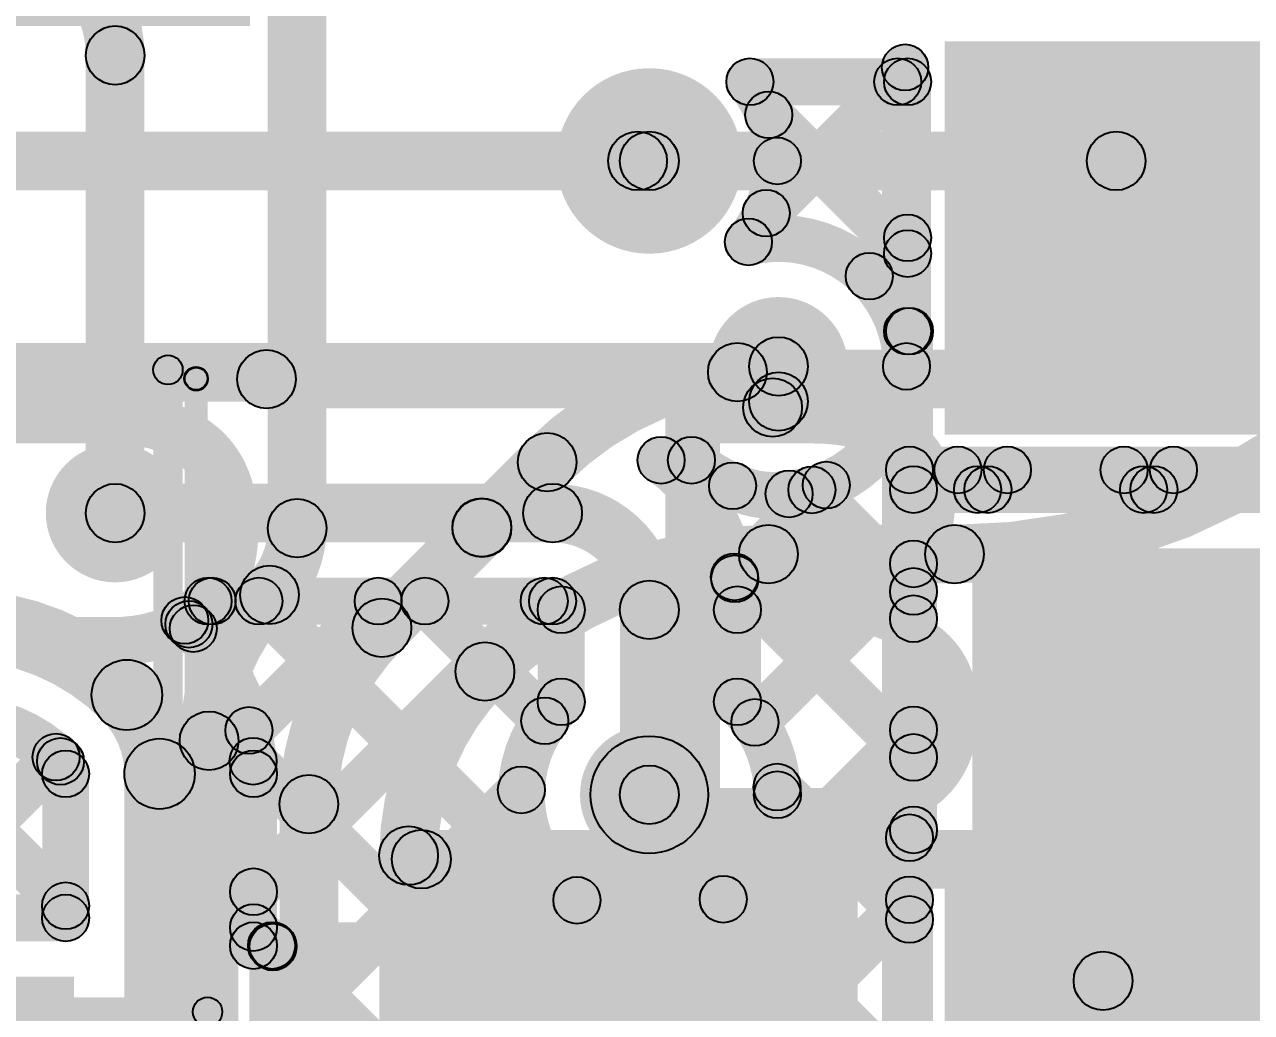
# Model space of a CAD drawing. Header units: millimetres. Extents: x -0.55 to 1.07, y -0.21 to 1.95.
# Drawn here: x 0.3236 to 0.5326, y 0.5449 to 0.7132 of the extents above; entities that cross this region are included whole.
import ezdxf

# ---------------------------------------------------------------- set-up
doc = ezdxf.new("R2010")
doc.units = ezdxf.units.MM
doc.header["$MEASUREMENT"] = 0
for name, color, linetype in [('BottomLayer', 5, 'Continuous'), ('BottomOverlay', 54, 'Continuous'), ('BottomPaste', 16, 'Continuous'), ('BottomSolder', 6, 'Continuous'), ('Mechanical1', 6, 'Continuous'), ('TopLayer', 1, 'Continuous'), ('TopOverlay', 2, 'Continuous'), ('TopPaste', 8, 'Continuous'), ('TopSolder', 216, 'Continuous'), ('ViaHoleLayer', 16, 'Continuous')]:
    doc.layers.add(name, color=color, linetype=linetype)

# ---------------------------------------------------------------- blocks, each defined once
blk = doc.blocks.new('RES_2512_B_5')
at = {"layer": 'BottomLayer'}
blk.add_hatch(color=5, dxfattribs=at).paths.add_polyline_path([(0.09646, 0.06693), (0.15945, 0.06693), (0.15945, -0.06693), (0.09646, -0.06693)])
at = {"layer": 'BottomOverlay'}
for points in [[(0.16179, 0.073), (0.17179, 0.073), (0.17179, -0.073), (0.16179, -0.073)], [(0.16679, -0.068), (0.16679, -0.078), (-0.167, -0.078), (-0.167, -0.068)]]:
    blk.add_hatch(color=54, dxfattribs=at).paths.add_polyline_path(points)
h = blk.add_hatch(color=54, dxfattribs=at)
edge = h.paths.add_edge_path()
edge.add_arc((0.16679, -0.073), 0.005, 0, 360)
h = blk.add_hatch(color=54, dxfattribs=at)
edge = h.paths.add_edge_path()
edge.add_arc((0.16679, -0.073), 0.005, 0, 360)
at = {"layer": 'BottomPaste'}
blk.add_hatch(color=16, dxfattribs=at).paths.add_polyline_path([(0.09646, 0.06693), (0.15945, 0.06693), (0.15945, -0.06693), (0.09646, -0.06693)])
at = {"layer": 'BottomSolder'}
blk.add_hatch(color=6, dxfattribs=at).paths.add_polyline_path([(0.09246, 0.07093), (0.16345, 0.07093), (0.16345, -0.07093), (0.09246, -0.07093)])
at = {"layer": 'BottomOverlay'}
blk.add_circle((0.16679, -0.073), 0.005, dxfattribs=at)
blk.add_circle((0.16679, -0.073), 0.005, dxfattribs=at)
blk = doc.blocks.new('434121025816_B_16')
at = {"layer": 'BottomOverlay'}
for points in [[(0.1169, -0.035), (0.1219, -0.035), (0.1219, -0.07), (0.1169, -0.07)], [(-0.12, -0.0725), (-0.12, -0.0675), (0.1194, -0.0675), (0.1194, -0.0725)]]:
    blk.add_hatch(color=54, dxfattribs=at).paths.add_polyline_path(points)
h = blk.add_hatch(color=54, dxfattribs=at)
edge = h.paths.add_edge_path()
edge.add_arc((0.1194, -0.07), 0.0025, 0, 360)
h = blk.add_hatch(color=54, dxfattribs=at)
edge = h.paths.add_edge_path()
edge.add_arc((0.1194, -0.07), 0.0025, 0, 360)
blk.add_circle((0.1194, -0.07), 0.0025, dxfattribs=at)
blk.add_circle((0.1194, -0.07), 0.0025, dxfattribs=at)
blk = doc.blocks.new('R___0201_50')
at = {"layer": 'TopLayer'}
for points in [[(-0.01614, 0.00728), (-0.00551, 0.00728), (-0.00551, -0.00728), (-0.01614, -0.00728)], [(0.00551, 0.00728), (0.01614, 0.00728), (0.01614, -0.00728), (0.00551, -0.00728)]]:
    blk.add_hatch(color=1, dxfattribs=at).paths.add_polyline_path(points)
at = {"layer": 'TopOverlay'}
h = blk.add_hatch(color=2, dxfattribs=at)
edge = h.paths.add_edge_path()
edge.add_arc((-0.019, 0.01), 0.0025, 0, 360)
h = blk.add_hatch(color=2, dxfattribs=at)
edge = h.paths.add_edge_path()
edge.add_arc((-0.019, 0.01), 0.0025, 0, 360)
for points in [[(0.019, 0.0125), (0.019, 0.0075), (-0.019, 0.0075), (-0.019, 0.0125)], [(-0.0215, 0.01), (-0.0165, 0.01), (-0.0165, -0.01), (-0.0215, -0.01)], [(0.0165, 0.01), (0.0215, 0.01), (0.0215, -0.01), (0.0165, -0.01)], [(0.019, -0.0075), (0.019, -0.0125), (-0.019, -0.0125), (-0.019, -0.0075)]]:
    blk.add_hatch(color=2, dxfattribs=at).paths.add_polyline_path(points)
h = blk.add_hatch(color=2, dxfattribs=at)
edge = h.paths.add_edge_path()
edge.add_arc((0.019, 0.01), 0.0025, 0, 360)
h = blk.add_hatch(color=2, dxfattribs=at)
edge = h.paths.add_edge_path()
edge.add_arc((0.019, 0.01), 0.0025, 0, 360)
h = blk.add_hatch(color=2, dxfattribs=at)
edge = h.paths.add_edge_path()
edge.add_arc((-0.019, -0.01), 0.0025, 0, 360)
h = blk.add_hatch(color=2, dxfattribs=at)
edge = h.paths.add_edge_path()
edge.add_arc((-0.019, -0.01), 0.0025, 0, 360)
h = blk.add_hatch(color=2, dxfattribs=at)
edge = h.paths.add_edge_path()
edge.add_arc((0.019, -0.01), 0.0025, 0, 360)
h = blk.add_hatch(color=2, dxfattribs=at)
edge = h.paths.add_edge_path()
edge.add_arc((0.019, -0.01), 0.0025, 0, 360)
at = {"layer": 'TopPaste'}
for points in [[(-0.01614, 0.00728), (-0.00551, 0.00728), (-0.00551, -0.00728), (-0.01614, -0.00728)], [(0.00551, 0.00728), (0.01614, 0.00728), (0.01614, -0.00728), (0.00551, -0.00728)]]:
    blk.add_hatch(color=8, dxfattribs=at).paths.add_polyline_path(points)
at = {"layer": 'TopSolder'}
for points in [[(-0.02014, 0.01128), (-0.00151, 0.01128), (-0.00151, -0.01128), (-0.02014, -0.01128)], [(0.00151, 0.01128), (0.02014, 0.01128), (0.02014, -0.01128), (0.00151, -0.01128)]]:
    blk.add_hatch(color=216, dxfattribs=at).paths.add_polyline_path(points)
at = {"layer": 'TopOverlay'}
for centre in [(-0.019, 0.01), (-0.019, 0.01), (0.019, 0.01), (0.019, 0.01), (-0.019, -0.01), (-0.019, -0.01), (0.019, -0.01), (0.019, -0.01)]:
    blk.add_circle(centre, 0.0025, dxfattribs=at)
blk = doc.blocks.new('SRN5040TA_100M_63')
at = {"layer": 'TopLayer'}
for points in [[(-0.10039, 0.08268), (-0.04134, 0.08268), (-0.04134, -0.08268), (-0.10039, -0.08268)], [(0.04134, 0.08268), (0.10039, 0.08268), (0.10039, -0.08268), (0.04134, -0.08268)]]:
    blk.add_hatch(color=1, dxfattribs=at).paths.add_polyline_path(points)
at = {"layer": 'TopOverlay'}
h = blk.add_hatch(color=2, dxfattribs=at)
edge = h.paths.add_edge_path()
edge.add_arc((-0.1009, 0.0924), 0.00394, 0, 360)
for points in [[(0.09993, 0.09634), (0.09993, 0.08847), (-0.1009, 0.08847), (-0.1009, 0.09634)], [(0.10106, -0.08951), (0.10106, -0.09738), (-0.09994, -0.09738), (-0.09994, -0.08951)]]:
    blk.add_hatch(color=2, dxfattribs=at).paths.add_polyline_path(points)
h = blk.add_hatch(color=2, dxfattribs=at)
edge = h.paths.add_edge_path()
edge.add_arc((0.09993, 0.0924), 0.00394, 0, 360)
h = blk.add_hatch(color=2, dxfattribs=at)
edge = h.paths.add_edge_path()
edge.add_arc((-0.09994, -0.09344), 0.00394, 0, 360)
h = blk.add_hatch(color=2, dxfattribs=at)
edge = h.paths.add_edge_path()
edge.add_arc((0.10106, -0.09344), 0.00394, 0, 360)
at = {"layer": 'TopPaste'}
for points in [[(-0.10039, 0.08268), (-0.04134, 0.08268), (-0.04134, -0.08268), (-0.10039, -0.08268)], [(0.04134, 0.08268), (0.10039, 0.08268), (0.10039, -0.08268), (0.04134, -0.08268)]]:
    blk.add_hatch(color=8, dxfattribs=at).paths.add_polyline_path(points)
at = {"layer": 'TopSolder'}
for points in [[(-0.10439, 0.08668), (-0.03734, 0.08668), (-0.03734, -0.08668), (-0.10439, -0.08668)], [(0.03734, 0.08668), (0.10439, 0.08668), (0.10439, -0.08668), (0.03734, -0.08668)]]:
    blk.add_hatch(color=216, dxfattribs=at).paths.add_polyline_path(points)
at = {"layer": 'TopOverlay'}
for centre in [(-0.1009, 0.0924), (0.09993, 0.0924), (-0.09994, -0.09344), (0.10106, -0.09344)]:
    blk.add_circle(centre, 0.00394, dxfattribs=at)

msp = doc.modelspace()

# ---------------------------------------------------------------- hatches: boundary and pattern name
at = {"layer": 'BottomLayer'}
for points in [[(0.375, 0.62741), (0.365, 0.62741), (0.365, 0.82476), (0.375, 0.82476)], [(0.344, 0.63), (0.334, 0.63), (0.334, 0.708), (0.344, 0.708)], [(0.43, 0.685), (0.43, 0.695), (0.50953, 0.695), (0.50953, 0.685)], [(0.51082, 0.54675), (0.50375, 0.55382), (0.63925, 0.68932), (0.64632, 0.68225)], [(0.457, 0.649), (0.447, 0.649), (0.447, 0.655), (0.457, 0.655)], [(0.45454, 0.64446), (0.44746, 0.65154), (0.44846, 0.65254), (0.45554, 0.64546)], [(0.40499, 0.624), (0.39792, 0.63107), (0.40906, 0.64221), (0.41613, 0.63514)], [(0.38799, 0.60692), (0.38092, 0.61399), (0.39796, 0.63103), (0.40503, 0.62396)], [(0.45028, 0.618), (0.45028, 0.628), (0.48199, 0.628), (0.48199, 0.618)], [(0.36, 0.082), (0.35, 0.082), (0.35, 0.5912), (0.36, 0.5912)], [(0.44, 0.498), (0.42, 0.498), (0.42, 0.582), (0.44, 0.582)], [(0.377, 0.146), (0.367, 0.146), (0.367, 0.5804), (0.377, 0.5804)], [(0.394, 0.20474), (0.384, 0.20474), (0.384, 0.57162), (0.394, 0.57162)]]:
    msp.add_hatch(color=5, dxfattribs=at).paths.add_polyline_path(points)
h = msp.add_hatch(color=5, dxfattribs=at)
edge = h.paths.add_edge_path()
edge.add_arc((0.339, 0.708), 0.005, 0, 360)
h = msp.add_hatch(color=5, dxfattribs=at)
edge = h.paths.add_edge_path()
edge.add_arc((0.339, 0.708), 0.005, 0, 360)
h = msp.add_hatch(color=5, dxfattribs=at)
edge = h.paths.add_edge_path()
edge.add_arc((0.43, 0.69), 0.01181, 0, 360)
h = msp.add_hatch(color=5, dxfattribs=at)
edge = h.paths.add_edge_path()
edge.add_arc((0.43, 0.69), 0.005, 0, 360)
h = msp.add_hatch(color=5, dxfattribs=at)
edge = h.paths.add_edge_path()
edge.add_arc((0.50953, 0.69), 0.005, 0, 360)
h = msp.add_hatch(color=5, dxfattribs=at)
edge = h.paths.add_edge_path()
edge.add_arc((0.50953, 0.69), 0.005, 0, 360)
h = msp.add_hatch(color=5, dxfattribs=at)
edge = h.paths.add_edge_path()
edge.add_arc((0.452, 0.655), 0.01181, 0, 360)
h = msp.add_hatch(color=5, dxfattribs=at)
edge = h.paths.add_edge_path()
edge.add_arc((0.452, 0.655), 0.005, 0, 360)
h = msp.add_hatch(color=5, dxfattribs=at)
edge = h.paths.add_edge_path()
edge.add_arc((0.452, 0.655), 0.005, 0, 360)
h = msp.add_hatch(color=5, dxfattribs=at)
edge = h.paths.add_edge_path()
edge.add_arc((0.451, 0.648), 0.005, 0, 360)
h = msp.add_hatch(color=5, dxfattribs=at)
edge = h.paths.add_edge_path()
edge.add_arc((0.452, 0.649), 0.005, 0, 360)
h = msp.add_hatch(color=5, dxfattribs=at)
edge = h.paths.add_edge_path()
edge.add_arc((0.452, 0.649), 0.005, 0, 360)
h = msp.add_hatch(color=5, dxfattribs=at)
edge = h.paths.add_edge_path()
edge.add_arc((0.339, 0.63), 0.01181, 0, 360)
h = msp.add_hatch(color=5, dxfattribs=at)
edge = h.paths.add_edge_path()
edge.add_arc((0.4126, 0.63868), 0.005, 0, 360)
h = msp.add_hatch(color=5, dxfattribs=at)
edge = h.paths.add_edge_path()
edge.add_arc((0.4126, 0.63868), 0.005, 0, 360)
h = msp.add_hatch(color=5, dxfattribs=at)
edge = h.paths.add_edge_path()
edge.add_arc((0.339, 0.63), 0.005, 0, 360)
h = msp.add_hatch(color=5, dxfattribs=at)
edge = h.paths.add_edge_path()
edge.add_arc((0.37, 0.62741), 0.005, 0, 360)
h = msp.add_hatch(color=5, dxfattribs=at)
edge = h.paths.add_edge_path()
edge.add_arc((0.37, 0.62741), 0.005, 0, 360)
h = msp.add_hatch(color=5, dxfattribs=at)
edge = h.paths.add_edge_path()
edge.add_arc((0.40145, 0.62754), 0.005, 0, 360)
h = msp.add_hatch(color=5, dxfattribs=at)
edge = h.paths.add_edge_path()
edge.add_arc((0.40149, 0.62749), 0.005, 0, 360)
h = msp.add_hatch(color=5, dxfattribs=at)
edge = h.paths.add_edge_path()
edge.add_arc((0.45028, 0.623), 0.005, 0, 360)
h = msp.add_hatch(color=5, dxfattribs=at)
edge = h.paths.add_edge_path()
edge.add_arc((0.45028, 0.623), 0.005, 0, 360)
h = msp.add_hatch(color=5, dxfattribs=at)
edge = h.paths.add_edge_path()
edge.add_arc((0.48199, 0.623), 0.005, 0, 360)
h = msp.add_hatch(color=5, dxfattribs=at)
edge = h.paths.add_edge_path()
edge.add_arc((0.48199, 0.623), 0.005, 0, 360)
h = msp.add_hatch(color=5, dxfattribs=at)
edge = h.paths.add_edge_path()
edge.add_arc((0.3653, 0.61607), 0.005, 0, 360)
h = msp.add_hatch(color=5, dxfattribs=at)
edge = h.paths.add_edge_path()
edge.add_arc((0.3653, 0.61607), 0.005, 0, 360)
h = msp.add_hatch(color=5, dxfattribs=at)
edge = h.paths.add_edge_path()
edge.add_arc((0.38445, 0.61045), 0.005, 0, 360)
h = msp.add_hatch(color=5, dxfattribs=at)
edge = h.paths.add_edge_path()
edge.add_arc((0.38445, 0.61045), 0.005, 0, 360)
h = msp.add_hatch(color=5, dxfattribs=at)
edge = h.paths.add_edge_path()
edge.add_arc((0.402, 0.603), 0.005, 0, 360)
h = msp.add_hatch(color=5, dxfattribs=at)
edge = h.paths.add_edge_path()
edge.add_arc((0.402, 0.603), 0.005, 0, 360)
h = msp.add_hatch(color=5, dxfattribs=at)
edge = h.paths.add_edge_path()
edge.add_arc((0.355, 0.5912), 0.005, 0, 360)
h = msp.add_hatch(color=5, dxfattribs=at)
edge = h.paths.add_edge_path()
edge.add_arc((0.355, 0.5912), 0.005, 0, 360)
h = msp.add_hatch(color=5, dxfattribs=at)
edge = h.paths.add_edge_path()
edge.add_arc((0.43, 0.582), 0.01181, 0, 360)
h = msp.add_hatch(color=5, dxfattribs=at)
edge = h.paths.add_edge_path()
edge.add_arc((0.43, 0.582), 0.01, 0, 360)
h = msp.add_hatch(color=5, dxfattribs=at)
edge = h.paths.add_edge_path()
edge.add_arc((0.372, 0.5804), 0.005, 0, 360)
h = msp.add_hatch(color=5, dxfattribs=at)
edge = h.paths.add_edge_path()
edge.add_arc((0.372, 0.5804), 0.005, 0, 360)
h = msp.add_hatch(color=5, dxfattribs=at)
edge = h.paths.add_edge_path()
edge.add_arc((0.389, 0.57162), 0.005, 0, 360)
h = msp.add_hatch(color=5, dxfattribs=at)
edge = h.paths.add_edge_path()
edge.add_arc((0.389, 0.57162), 0.005, 0, 360)
h = msp.add_hatch(color=5, dxfattribs=at)
edge = h.paths.add_edge_path()
edge.add_arc((0.50729, 0.55029), 0.005, 0, 360)
h = msp.add_hatch(color=5, dxfattribs=at)
edge = h.paths.add_edge_path()
edge.add_arc((0.50729, 0.55029), 0.005, 0, 360)
at = {"layer": 'BottomSolder'}
h = msp.add_hatch(color=6, dxfattribs=at)
edge = h.paths.add_edge_path()
edge.add_arc((0.43, 0.69), 0.01581, 0, 360)
at = {"layer": 'Mechanical1'}
h = msp.add_hatch(color=6, dxfattribs=at)
edge = h.paths.add_edge_path()
edge.add_arc((0.36479, 0.65283), 0.005, 0, 360)
for points in [[(0.36479, 0.64783), (0.36479, 0.65783), (1.02674, 0.65783), (1.02674, 0.64783)], [(0.20322, 0.65097), (0.20322, 0.65491), (0.35275, 0.65491), (0.35275, 0.65097)], [(0.20322, 0.65092), (0.20322, 0.65486), (0.35282, 0.65486), (0.35282, 0.65092)], [(0.20322, 0.65086), (0.20322, 0.6548), (0.35282, 0.6548), (0.35282, 0.65086)], [(0.35275, 0.65097), (0.35275, 0.65491), (0.35282, 0.65491), (0.35282, 0.65097)], [(0.35479, 0.41672), (0.35086, 0.41672), (0.35086, 0.65294), (0.35479, 0.65294)], [(0.35479, 0.65283), (0.35086, 0.65283), (0.35086, 0.65294), (0.35479, 0.65294)], [(0.35479, 0.41667), (0.35086, 0.41667), (0.35086, 0.65289), (0.35479, 0.65289)], [(0.35479, 0.41661), (0.35086, 0.41661), (0.35086, 0.65283), (0.35479, 0.65283)]]:
    msp.add_hatch(color=6, dxfattribs=at).paths.add_polyline_path(points)
h = msp.add_hatch(color=6, dxfattribs=at)
edge = h.paths.add_edge_path()
edge.add_arc((0.35275, 0.65294), 0.00197, 0, 360)
h = msp.add_hatch(color=6, dxfattribs=at)
edge = h.paths.add_edge_path()
edge.add_arc((0.35275, 0.65294), 0.00197, 0, 360)
h = msp.add_hatch(color=6, dxfattribs=at)
edge = h.paths.add_edge_path()
edge.add_arc((0.35282, 0.65294), 0.00197, 0, 360)
h = msp.add_hatch(color=6, dxfattribs=at)
edge = h.paths.add_edge_path()
edge.add_arc((0.35282, 0.65294), 0.00197, 0, 360)
h = msp.add_hatch(color=6, dxfattribs=at)
edge = h.paths.add_edge_path()
edge.add_arc((0.35282, 0.65294), 0.00197, 0, 360)
h = msp.add_hatch(color=6, dxfattribs=at)
edge = h.paths.add_edge_path()
edge.add_arc((0.35282, 0.65289), 0.00197, 0, 360)
h = msp.add_hatch(color=6, dxfattribs=at)
edge = h.paths.add_edge_path()
edge.add_arc((0.35282, 0.65289), 0.00197, 0, 360)
h = msp.add_hatch(color=6, dxfattribs=at)
edge = h.paths.add_edge_path()
edge.add_arc((0.35282, 0.65283), 0.00197, 0, 360)
h = msp.add_hatch(color=6, dxfattribs=at)
edge = h.paths.add_edge_path()
edge.add_arc((0.35282, 0.65283), 0.00197, 0, 360)
h = msp.add_hatch(color=6, dxfattribs=at)
edge = h.paths.add_edge_path()
edge.add_arc((0.35282, 0.65283), 0.00197, 0, 360)
at = {"layer": 'TopLayer'}
for points in [[(0.164, 0.713), (0.362, 0.713), (0.362, 0.831), (0.164, 0.831)], [(0.44713, 0.6995), (0.44713, 0.7075), (0.474, 0.7075), (0.474, 0.6995)], [(0.45274, 0.67827), (0.44708, 0.68393), (0.46948, 0.70633), (0.47514, 0.70067)], [(0.484, 0.671), (0.728, 0.671), (0.728, 0.706), (0.484, 0.706)], [(0.478, 0.661), (0.47, 0.661), (0.47, 0.7035), (0.478, 0.7035)], [(0.44752, 0.69503), (0.45317, 0.70069), (0.47683, 0.67703), (0.47117, 0.67138)], [(0.127, 0.685), (0.127, 0.695), (0.428, 0.695), (0.428, 0.685)], [(0.4703, 0.66755), (0.46464, 0.6732), (0.47117, 0.67973), (0.47683, 0.67408)], [(0.47832, 0.63734), (0.47032, 0.63734), (0.47032, 0.661), (0.47832, 0.661)], [(0.22631, 0.649), (0.22631, 0.659), (0.445, 0.659), (0.445, 0.649)], [(0.457, 0.649), (0.447, 0.649), (0.447, 0.655), (0.457, 0.655)], [(0.45454, 0.64446), (0.44746, 0.65154), (0.44846, 0.65254), (0.45554, 0.64546)], [(0.43201, 0.635), (0.43201, 0.643), (0.43718, 0.643), (0.43718, 0.635)], [(0.47432, 0.63334), (0.47432, 0.64134), (0.659, 0.64134), (0.659, 0.63334)], [(0.47975, 0.63451), (0.48541, 0.64017), (0.48875, 0.63683), (0.48309, 0.63117)], [(0.49049, 0.63117), (0.48484, 0.63683), (0.48818, 0.64017), (0.49383, 0.63451)], [(0.50804, 0.63451), (0.5137, 0.64017), (0.51703, 0.63683), (0.51138, 0.63117)], [(0.51878, 0.63117), (0.51312, 0.63683), (0.51646, 0.64017), (0.52212, 0.63451)], [(0.44733, 0.61629), (0.44167, 0.62195), (0.45732, 0.6376), (0.46298, 0.63194)], [(0.475, 0.63), (0.475, 0.638), (0.659, 0.638), (0.659, 0.63)], [(0.45486, 0.63112), (0.46052, 0.63677), (0.47783, 0.61946), (0.47217, 0.61381)], [(0.339, 0.625), (0.339, 0.635), (0.41352, 0.635), (0.41352, 0.625)], [(0.479, 0.612), (0.471, 0.612), (0.471, 0.634), (0.479, 0.634)], [(0.45082, 0.5915), (0.44516, 0.59716), (0.47217, 0.62416), (0.47783, 0.61851)], [(0.485, 0.586), (0.742, 0.586), (0.742, 0.624), (0.485, 0.624)], [(0.44173, 0.61597), (0.44738, 0.62163), (0.47783, 0.59118), (0.47217, 0.58552)], [(0.35483, 0.611), (0.35483, 0.619), (0.41352, 0.619), (0.41352, 0.611)], [(0.3544, 0.60821), (0.34874, 0.61387), (0.3527, 0.61783), (0.35836, 0.61217)], [(0.3544, 0.60821), (0.34874, 0.61387), (0.3527, 0.61783), (0.35836, 0.61217)], [(0.3646, 0.59013), (0.35895, 0.59579), (0.38098, 0.61783), (0.38664, 0.61217)], [(0.3654, 0.56264), (0.35974, 0.5683), (0.40927, 0.61783), (0.41492, 0.61217)], [(0.36067, 0.61217), (0.36633, 0.61783), (0.47715, 0.507), (0.47149, 0.50135)], [(0.38896, 0.61217), (0.39461, 0.61783), (0.41502, 0.59742), (0.40936, 0.59176)], [(0.419, 0.59783), (0.411, 0.59783), (0.411, 0.61352), (0.419, 0.61352)], [(0.435, 0.582), (0.425, 0.582), (0.425, 0.61352), (0.435, 0.61352)], [(0.449, 0.59783), (0.441, 0.59783), (0.441, 0.61352), (0.449, 0.61352)], [(0.479, 0.576), (0.471, 0.576), (0.471, 0.612), (0.479, 0.612)], [(0.479, 0.576), (0.471, 0.576), (0.471, 0.612), (0.479, 0.612)], [(0.485, 0.508), (0.65041, 0.508), (0.65041, 0.602), (0.485, 0.602)], [(0.29615, 0.59183), (0.30181, 0.59749), (0.3334, 0.56591), (0.32774, 0.56025)], [(0.38578, 0.49817), (0.38012, 0.50383), (0.47217, 0.59588), (0.47783, 0.59022)], [(0.30436, 0.55817), (0.2987, 0.56383), (0.32611, 0.59124), (0.33176, 0.58558)], [(0.30436, 0.55817), (0.2987, 0.56383), (0.32611, 0.59124), (0.33176, 0.58558)], [(0.35967, 0.58489), (0.36533, 0.59054), (0.45204, 0.50383), (0.44639, 0.49817)], [(0.33457, 0.561), (0.32657, 0.561), (0.32657, 0.58556), (0.33457, 0.58556)], [(0.35257, 0.535), (0.34057, 0.535), (0.34057, 0.58556), (0.35257, 0.58556)], [(0.36657, 0.55628), (0.35857, 0.55628), (0.35857, 0.58556), (0.36657, 0.58556)], [(0.36871, 0.53767), (0.36305, 0.54333), (0.40538, 0.58565), (0.41103, 0.58)], [(0.44894, 0.58047), (0.4546, 0.58612), (0.47715, 0.56357), (0.47149, 0.55792)], [(0.47832, 0.501), (0.47032, 0.501), (0.47032, 0.57466), (0.47832, 0.57466)], [(0.36697, 0.50765), (0.36132, 0.51331), (0.41484, 0.56684), (0.4205, 0.56118)], [(0.41406, 0.49817), (0.40841, 0.50383), (0.47149, 0.56692), (0.47715, 0.56126)], [(0.43976, 0.56136), (0.44542, 0.56702), (0.47715, 0.53529), (0.47149, 0.52963)], [(0.279, 0.557), (0.279, 0.565), (0.33057, 0.565), (0.33057, 0.557)], [(0.35974, 0.55654), (0.3654, 0.56219), (0.36848, 0.55911), (0.36282, 0.55346)], [(0.36257, 0.55228), (0.36257, 0.56028), (0.36588, 0.56028), (0.36588, 0.55228)], [(0.36305, 0.55322), (0.36871, 0.55888), (0.42376, 0.50383), (0.4181, 0.49817)], [(0.36988, 0.51372), (0.36188, 0.51372), (0.36188, 0.55628), (0.36988, 0.55628)], [(0.287, 0.518), (0.332, 0.518), (0.332, 0.551), (0.287, 0.551)]]:
    msp.add_hatch(color=1, dxfattribs=at).paths.add_polyline_path(points)
h = msp.add_hatch(color=1, dxfattribs=at)
edge = h.paths.add_edge_path()
edge.add_arc((0.44713, 0.7035), 0.004, 0, 360)
h = msp.add_hatch(color=1, dxfattribs=at)
edge = h.paths.add_edge_path()
edge.add_arc((0.44713, 0.7035), 0.004, 0, 360)
h = msp.add_hatch(color=1, dxfattribs=at)
edge = h.paths.add_edge_path()
edge.add_arc((0.47231, 0.7035), 0.004, 0, 360)
h = msp.add_hatch(color=1, dxfattribs=at)
edge = h.paths.add_edge_path()
edge.add_arc((0.474, 0.7035), 0.004, 0, 360)
h = msp.add_hatch(color=1, dxfattribs=at)
edge = h.paths.add_edge_path()
edge.add_arc((0.474, 0.7035), 0.004, 0, 360)
h = msp.add_hatch(color=1, dxfattribs=at)
edge = h.paths.add_edge_path()
edge.add_arc((0.43, 0.69), 0.01181, 0, 360)
h = msp.add_hatch(color=1, dxfattribs=at)
edge = h.paths.add_edge_path()
edge.add_arc((0.45035, 0.69786), 0.004, 0, 360)
h = msp.add_hatch(color=1, dxfattribs=at)
edge = h.paths.add_edge_path()
edge.add_arc((0.428, 0.69), 0.005, 0, 360)
h = msp.add_hatch(color=1, dxfattribs=at)
edge = h.paths.add_edge_path()
edge.add_arc((0.45181, 0.69), 0.004, 0, 360)
h = msp.add_hatch(color=1, dxfattribs=at)
edge = h.paths.add_edge_path()
edge.add_arc((0.45181, 0.69), 0.004, 0, 360)
h = msp.add_hatch(color=1, dxfattribs=at)
edge = h.paths.add_edge_path()
edge.add_arc((0.44991, 0.6811), 0.004, 0, 360)
h = msp.add_hatch(color=1, dxfattribs=at)
edge = h.paths.add_edge_path()
edge.add_arc((0.44689, 0.67621), 0.004, 0, 360)
h = msp.add_hatch(color=1, dxfattribs=at)
edge = h.paths.add_edge_path()
edge.add_arc((0.44689, 0.6762), 0.004, 0, 360)
h = msp.add_hatch(color=1, dxfattribs=at)
edge = h.paths.add_edge_path()
edge.add_arc((0.474, 0.6769), 0.004, 0, 360)
h = msp.add_hatch(color=1, dxfattribs=at)
edge = h.paths.add_edge_path()
edge.add_arc((0.474, 0.67421), 0.004, 0, 360)
h = msp.add_hatch(color=1, dxfattribs=at)
edge = h.paths.add_edge_path()
edge.add_arc((0.46747, 0.67037), 0.004, 0, 360)
h = msp.add_hatch(color=1, dxfattribs=at)
edge = h.paths.add_edge_path()
edge.add_arc((0.452, 0.655), 0.01181, 0, 360)
h = msp.add_hatch(color=1, dxfattribs=at)
edge = h.paths.add_edge_path()
edge.add_arc((0.474, 0.661), 0.004, 0, 360)
h = msp.add_hatch(color=1, dxfattribs=at)
edge = h.paths.add_edge_path()
edge.add_arc((0.47432, 0.661), 0.004, 0, 360)
h = msp.add_hatch(color=1, dxfattribs=at)
edge = h.paths.add_edge_path()
edge.add_arc((0.445, 0.654), 0.005, 0, 360)
h = msp.add_hatch(color=1, dxfattribs=at)
edge = h.paths.add_edge_path()
edge.add_arc((0.445, 0.654), 0.005, 0, 360)
h = msp.add_hatch(color=1, dxfattribs=at)
edge = h.paths.add_edge_path()
edge.add_arc((0.452, 0.655), 0.005, 0, 360)
h = msp.add_hatch(color=1, dxfattribs=at)
edge = h.paths.add_edge_path()
edge.add_arc((0.47381, 0.655), 0.004, 0, 360)
h = msp.add_hatch(color=1, dxfattribs=at)
edge = h.paths.add_edge_path()
edge.add_arc((0.47381, 0.655), 0.004, 0, 360)
h = msp.add_hatch(color=1, dxfattribs=at)
edge = h.paths.add_edge_path()
edge.add_arc((0.451, 0.648), 0.005, 0, 360)
h = msp.add_hatch(color=1, dxfattribs=at)
edge = h.paths.add_edge_path()
edge.add_arc((0.451, 0.648), 0.005, 0, 360)
h = msp.add_hatch(color=1, dxfattribs=at)
edge = h.paths.add_edge_path()
edge.add_arc((0.452, 0.649), 0.005, 0, 360)
h = msp.add_hatch(color=1, dxfattribs=at)
edge = h.paths.add_edge_path()
edge.add_arc((0.452, 0.649), 0.005, 0, 360)
h = msp.add_hatch(color=1, dxfattribs=at)
edge = h.paths.add_edge_path()
edge.add_arc((0.339, 0.63), 0.01181, 0, 360)
h = msp.add_hatch(color=1, dxfattribs=at)
edge = h.paths.add_edge_path()
edge.add_arc((0.43201, 0.639), 0.004, 0, 360)
h = msp.add_hatch(color=1, dxfattribs=at)
edge = h.paths.add_edge_path()
edge.add_arc((0.43201, 0.639), 0.004, 0, 360)
h = msp.add_hatch(color=1, dxfattribs=at)
edge = h.paths.add_edge_path()
edge.add_arc((0.43718, 0.639), 0.004, 0, 360)
h = msp.add_hatch(color=1, dxfattribs=at)
edge = h.paths.add_edge_path()
edge.add_arc((0.43718, 0.639), 0.004, 0, 360)
h = msp.add_hatch(color=1, dxfattribs=at)
edge = h.paths.add_edge_path()
edge.add_arc((0.47432, 0.63734), 0.004, 0, 360)
h = msp.add_hatch(color=1, dxfattribs=at)
edge = h.paths.add_edge_path()
edge.add_arc((0.47432, 0.63734), 0.004, 0, 360)
h = msp.add_hatch(color=1, dxfattribs=at)
edge = h.paths.add_edge_path()
edge.add_arc((0.48258, 0.63734), 0.004, 0, 360)
h = msp.add_hatch(color=1, dxfattribs=at)
edge = h.paths.add_edge_path()
edge.add_arc((0.491, 0.63734), 0.004, 0, 360)
h = msp.add_hatch(color=1, dxfattribs=at)
edge = h.paths.add_edge_path()
edge.add_arc((0.51087, 0.63734), 0.004, 0, 360)
h = msp.add_hatch(color=1, dxfattribs=at)
edge = h.paths.add_edge_path()
edge.add_arc((0.51929, 0.63734), 0.004, 0, 360)
h = msp.add_hatch(color=1, dxfattribs=at)
edge = h.paths.add_edge_path()
edge.add_arc((0.44419, 0.63464), 0.004, 0, 360)
h = msp.add_hatch(color=1, dxfattribs=at)
edge = h.paths.add_edge_path()
edge.add_arc((0.44419, 0.63464), 0.004, 0, 360)
h = msp.add_hatch(color=1, dxfattribs=at)
edge = h.paths.add_edge_path()
edge.add_arc((0.44419, 0.63464), 0.004, 0, 360)
h = msp.add_hatch(color=1, dxfattribs=at)
edge = h.paths.add_edge_path()
edge.add_arc((0.45769, 0.63394), 0.004, 0, 360)
h = msp.add_hatch(color=1, dxfattribs=at)
edge = h.paths.add_edge_path()
edge.add_arc((0.46015, 0.63477), 0.004, 0, 360)
h = msp.add_hatch(color=1, dxfattribs=at)
edge = h.paths.add_edge_path()
edge.add_arc((0.475, 0.634), 0.004, 0, 360)
h = msp.add_hatch(color=1, dxfattribs=at)
edge = h.paths.add_edge_path()
edge.add_arc((0.475, 0.634), 0.004, 0, 360)
h = msp.add_hatch(color=1, dxfattribs=at)
edge = h.paths.add_edge_path()
edge.add_arc((0.48592, 0.634), 0.004, 0, 360)
h = msp.add_hatch(color=1, dxfattribs=at)
edge = h.paths.add_edge_path()
edge.add_arc((0.48767, 0.634), 0.004, 0, 360)
h = msp.add_hatch(color=1, dxfattribs=at)
edge = h.paths.add_edge_path()
edge.add_arc((0.51421, 0.634), 0.004, 0, 360)
h = msp.add_hatch(color=1, dxfattribs=at)
edge = h.paths.add_edge_path()
edge.add_arc((0.51595, 0.634), 0.004, 0, 360)
h = msp.add_hatch(color=1, dxfattribs=at)
edge = h.paths.add_edge_path()
edge.add_arc((0.4538, 0.63326), 0.004, 0, 360)
h = msp.add_hatch(color=1, dxfattribs=at)
edge = h.paths.add_edge_path()
edge.add_arc((0.4538, 0.63326), 0.004, 0, 360)
h = msp.add_hatch(color=1, dxfattribs=at)
edge = h.paths.add_edge_path()
edge.add_arc((0.4538, 0.63326), 0.004, 0, 360)
h = msp.add_hatch(color=1, dxfattribs=at)
edge = h.paths.add_edge_path()
edge.add_arc((0.339, 0.63), 0.005, 0, 360)
h = msp.add_hatch(color=1, dxfattribs=at)
edge = h.paths.add_edge_path()
edge.add_arc((0.41352, 0.63), 0.005, 0, 360)
h = msp.add_hatch(color=1, dxfattribs=at)
edge = h.paths.add_edge_path()
edge.add_arc((0.41352, 0.63), 0.005, 0, 360)
h = msp.add_hatch(color=1, dxfattribs=at)
edge = h.paths.add_edge_path()
edge.add_arc((0.475, 0.62133), 0.004, 0, 360)
h = msp.add_hatch(color=1, dxfattribs=at)
edge = h.paths.add_edge_path()
edge.add_arc((0.4445, 0.61912), 0.004, 0, 360)
h = msp.add_hatch(color=1, dxfattribs=at)
edge = h.paths.add_edge_path()
edge.add_arc((0.44455, 0.6188), 0.004, 0, 360)
h = msp.add_hatch(color=1, dxfattribs=at)
edge = h.paths.add_edge_path()
edge.add_arc((0.35483, 0.615), 0.004, 0, 360)
h = msp.add_hatch(color=1, dxfattribs=at)
edge = h.paths.add_edge_path()
edge.add_arc((0.35483, 0.615), 0.004, 0, 360)
h = msp.add_hatch(color=1, dxfattribs=at)
edge = h.paths.add_edge_path()
edge.add_arc((0.35553, 0.615), 0.004, 0, 360)
h = msp.add_hatch(color=1, dxfattribs=at)
edge = h.paths.add_edge_path()
edge.add_arc((0.35553, 0.615), 0.004, 0, 360)
h = msp.add_hatch(color=1, dxfattribs=at)
edge = h.paths.add_edge_path()
edge.add_arc((0.3635, 0.615), 0.004, 0, 360)
h = msp.add_hatch(color=1, dxfattribs=at)
edge = h.paths.add_edge_path()
edge.add_arc((0.38381, 0.615), 0.004, 0, 360)
h = msp.add_hatch(color=1, dxfattribs=at)
edge = h.paths.add_edge_path()
edge.add_arc((0.39178, 0.615), 0.004, 0, 360)
h = msp.add_hatch(color=1, dxfattribs=at)
edge = h.paths.add_edge_path()
edge.add_arc((0.4121, 0.615), 0.004, 0, 360)
h = msp.add_hatch(color=1, dxfattribs=at)
edge = h.paths.add_edge_path()
edge.add_arc((0.41352, 0.615), 0.004, 0, 360)
h = msp.add_hatch(color=1, dxfattribs=at)
edge = h.paths.add_edge_path()
edge.add_arc((0.475, 0.61664), 0.004, 0, 360)
h = msp.add_hatch(color=1, dxfattribs=at)
edge = h.paths.add_edge_path()
edge.add_arc((0.415, 0.61352), 0.004, 0, 360)
h = msp.add_hatch(color=1, dxfattribs=at)
edge = h.paths.add_edge_path()
edge.add_arc((0.43, 0.61352), 0.005, 0, 360)
h = msp.add_hatch(color=1, dxfattribs=at)
edge = h.paths.add_edge_path()
edge.add_arc((0.43, 0.61352), 0.005, 0, 360)
h = msp.add_hatch(color=1, dxfattribs=at)
edge = h.paths.add_edge_path()
edge.add_arc((0.445, 0.61352), 0.004, 0, 360)
h = msp.add_hatch(color=1, dxfattribs=at)
edge = h.paths.add_edge_path()
edge.add_arc((0.445, 0.61352), 0.004, 0, 360)
h = msp.add_hatch(color=1, dxfattribs=at)
edge = h.paths.add_edge_path()
edge.add_arc((0.35087, 0.6117), 0.004, 0, 360)
h = msp.add_hatch(color=1, dxfattribs=at)
edge = h.paths.add_edge_path()
edge.add_arc((0.35157, 0.61104), 0.004, 0, 360)
h = msp.add_hatch(color=1, dxfattribs=at)
edge = h.paths.add_edge_path()
edge.add_arc((0.35157, 0.61104), 0.004, 0, 360)
h = msp.add_hatch(color=1, dxfattribs=at)
edge = h.paths.add_edge_path()
edge.add_arc((0.475, 0.612), 0.004, 0, 360)
h = msp.add_hatch(color=1, dxfattribs=at)
edge = h.paths.add_edge_path()
edge.add_arc((0.475, 0.612), 0.004, 0, 360)
h = msp.add_hatch(color=1, dxfattribs=at)
edge = h.paths.add_edge_path()
edge.add_arc((0.475, 0.612), 0.004, 0, 360)
h = msp.add_hatch(color=1, dxfattribs=at)
edge = h.paths.add_edge_path()
edge.add_arc((0.35231, 0.61031), 0.004, 0, 360)
h = msp.add_hatch(color=1, dxfattribs=at)
edge = h.paths.add_edge_path()
edge.add_arc((0.341, 0.599), 0.006, 0, 360)
h = msp.add_hatch(color=1, dxfattribs=at)
edge = h.paths.add_edge_path()
edge.add_arc((0.341, 0.599), 0.006, 0, 360)
h = msp.add_hatch(color=1, dxfattribs=at)
edge = h.paths.add_edge_path()
edge.add_arc((0.415, 0.59783), 0.004, 0, 360)
h = msp.add_hatch(color=1, dxfattribs=at)
edge = h.paths.add_edge_path()
edge.add_arc((0.415, 0.59783), 0.004, 0, 360)
h = msp.add_hatch(color=1, dxfattribs=at)
edge = h.paths.add_edge_path()
edge.add_arc((0.445, 0.59783), 0.004, 0, 360)
h = msp.add_hatch(color=1, dxfattribs=at)
edge = h.paths.add_edge_path()
edge.add_arc((0.445, 0.59783), 0.004, 0, 360)
h = msp.add_hatch(color=1, dxfattribs=at)
edge = h.paths.add_edge_path()
edge.add_arc((0.41219, 0.59459), 0.004, 0, 360)
h = msp.add_hatch(color=1, dxfattribs=at)
edge = h.paths.add_edge_path()
edge.add_arc((0.44799, 0.59433), 0.004, 0, 360)
h = msp.add_hatch(color=1, dxfattribs=at)
edge = h.paths.add_edge_path()
edge.add_arc((0.36178, 0.59296), 0.004, 0, 360)
h = msp.add_hatch(color=1, dxfattribs=at)
edge = h.paths.add_edge_path()
edge.add_arc((0.475, 0.59305), 0.004, 0, 360)
h = msp.add_hatch(color=1, dxfattribs=at)
edge = h.paths.add_edge_path()
edge.add_arc((0.43, 0.582), 0.01181, 0, 360)
h = msp.add_hatch(color=1, dxfattribs=at)
edge = h.paths.add_edge_path()
edge.add_arc((0.32893, 0.58841), 0.004, 0, 360)
h = msp.add_hatch(color=1, dxfattribs=at)
edge = h.paths.add_edge_path()
edge.add_arc((0.32893, 0.58841), 0.004, 0, 360)
h = msp.add_hatch(color=1, dxfattribs=at)
edge = h.paths.add_edge_path()
edge.add_arc((0.32969, 0.58769), 0.004, 0, 360)
h = msp.add_hatch(color=1, dxfattribs=at)
edge = h.paths.add_edge_path()
edge.add_arc((0.34657, 0.58556), 0.006, 0, 360)
h = msp.add_hatch(color=1, dxfattribs=at)
edge = h.paths.add_edge_path()
edge.add_arc((0.34657, 0.58556), 0.006, 0, 360)
h = msp.add_hatch(color=1, dxfattribs=at)
edge = h.paths.add_edge_path()
edge.add_arc((0.3625, 0.58771), 0.004, 0, 360)
h = msp.add_hatch(color=1, dxfattribs=at)
edge = h.paths.add_edge_path()
edge.add_arc((0.475, 0.58835), 0.004, 0, 360)
h = msp.add_hatch(color=1, dxfattribs=at)
edge = h.paths.add_edge_path()
edge.add_arc((0.33057, 0.58556), 0.004, 0, 360)
h = msp.add_hatch(color=1, dxfattribs=at)
edge = h.paths.add_edge_path()
edge.add_arc((0.36257, 0.58556), 0.004, 0, 360)
h = msp.add_hatch(color=1, dxfattribs=at)
edge = h.paths.add_edge_path()
edge.add_arc((0.36257, 0.58556), 0.004, 0, 360)
h = msp.add_hatch(color=1, dxfattribs=at)
edge = h.paths.add_edge_path()
edge.add_arc((0.4082, 0.58282), 0.004, 0, 360)
h = msp.add_hatch(color=1, dxfattribs=at)
edge = h.paths.add_edge_path()
edge.add_arc((0.43, 0.582), 0.005, 0, 360)
h = msp.add_hatch(color=1, dxfattribs=at)
edge = h.paths.add_edge_path()
edge.add_arc((0.45177, 0.5833), 0.004, 0, 360)
h = msp.add_hatch(color=1, dxfattribs=at)
edge = h.paths.add_edge_path()
edge.add_arc((0.45181, 0.582), 0.004, 0, 360)
h = msp.add_hatch(color=1, dxfattribs=at)
edge = h.paths.add_edge_path()
edge.add_arc((0.45181, 0.582), 0.004, 0, 360)
h = msp.add_hatch(color=1, dxfattribs=at)
edge = h.paths.add_edge_path()
edge.add_arc((0.475, 0.576), 0.004, 0, 360)
h = msp.add_hatch(color=1, dxfattribs=at)
edge = h.paths.add_edge_path()
edge.add_arc((0.475, 0.576), 0.004, 0, 360)
h = msp.add_hatch(color=1, dxfattribs=at)
edge = h.paths.add_edge_path()
edge.add_arc((0.47432, 0.57466), 0.004, 0, 360)
h = msp.add_hatch(color=1, dxfattribs=at)
edge = h.paths.add_edge_path()
edge.add_arc((0.36257, 0.56547), 0.004, 0, 360)
h = msp.add_hatch(color=1, dxfattribs=at)
edge = h.paths.add_edge_path()
edge.add_arc((0.33057, 0.56308), 0.004, 0, 360)
h = msp.add_hatch(color=1, dxfattribs=at)
edge = h.paths.add_edge_path()
edge.add_arc((0.41767, 0.56401), 0.004, 0, 360)
h = msp.add_hatch(color=1, dxfattribs=at)
edge = h.paths.add_edge_path()
edge.add_arc((0.44259, 0.56419), 0.004, 0, 360)
h = msp.add_hatch(color=1, dxfattribs=at)
edge = h.paths.add_edge_path()
edge.add_arc((0.47432, 0.56409), 0.004, 0, 360)
h = msp.add_hatch(color=1, dxfattribs=at)
edge = h.paths.add_edge_path()
edge.add_arc((0.33057, 0.561), 0.004, 0, 360)
h = msp.add_hatch(color=1, dxfattribs=at)
edge = h.paths.add_edge_path()
edge.add_arc((0.33057, 0.561), 0.004, 0, 360)
h = msp.add_hatch(color=1, dxfattribs=at)
edge = h.paths.add_edge_path()
edge.add_arc((0.47432, 0.56075), 0.004, 0, 360)
h = msp.add_hatch(color=1, dxfattribs=at)
edge = h.paths.add_edge_path()
edge.add_arc((0.36257, 0.55936), 0.004, 0, 360)
h = msp.add_hatch(color=1, dxfattribs=at)
edge = h.paths.add_edge_path()
edge.add_arc((0.36257, 0.55628), 0.004, 0, 360)
h = msp.add_hatch(color=1, dxfattribs=at)
edge = h.paths.add_edge_path()
edge.add_arc((0.36257, 0.55628), 0.004, 0, 360)
h = msp.add_hatch(color=1, dxfattribs=at)
edge = h.paths.add_edge_path()
edge.add_arc((0.36565, 0.55628), 0.004, 0, 360)
h = msp.add_hatch(color=1, dxfattribs=at)
edge = h.paths.add_edge_path()
edge.add_arc((0.36588, 0.55628), 0.004, 0, 360)
h = msp.add_hatch(color=1, dxfattribs=at)
edge = h.paths.add_edge_path()
edge.add_arc((0.36588, 0.55628), 0.004, 0, 360)
h = msp.add_hatch(color=1, dxfattribs=at)
edge = h.paths.add_edge_path()
edge.add_arc((0.36588, 0.55605), 0.004, 0, 360)
at = {"layer": 'TopSolder'}
h = msp.add_hatch(color=216, dxfattribs=at)
edge = h.paths.add_edge_path()
edge.add_arc((0.43, 0.69), 0.01581, 0, 360)
at = {"layer": 'ViaHoleLayer'}
h = msp.add_hatch(color=16, dxfattribs=at)
edge = h.paths.add_edge_path()
edge.add_arc((0.43, 0.69), 0.00591, 0, 360)
h = msp.add_hatch(color=16, dxfattribs=at)
edge = h.paths.add_edge_path()
edge.add_arc((0.452, 0.655), 0.00591, 0, 360)
h = msp.add_hatch(color=16, dxfattribs=at)
edge = h.paths.add_edge_path()
edge.add_arc((0.339, 0.63), 0.00591, 0, 360)
h = msp.add_hatch(color=16, dxfattribs=at)
edge = h.paths.add_edge_path()
edge.add_arc((0.43, 0.582), 0.00591, 0, 360)

# ---------------------------------------------------------------- linework, layer by layer
at = {"layer": 'BottomLayer'}
for points, const_width in [([(0.318, 0.729, -0.414214), (0.339, 0.708)], 0.01), ([(0.58024, 0.71929, -0.198912), (0.50953, 0.69)], 0.01), ([(0.4126, 0.63868, -0.198912), (0.452, 0.655)], 0.01), ([(0.5527, 0.65229, -0.198912), (0.48199, 0.623)], 0.01), ([(0.37, 0.62741, -0.198912), (0.3653, 0.61607)], 0.01), ([(0.402, 0.603, -0.198912), (0.45028, 0.623)], 0.01), ([(0.355, 0.5912, -0.198912), (0.3653, 0.61607)], 0.01), ([(0.372, 0.5804, -0.198912), (0.38445, 0.61045)], 0.01), ([(0.389, 0.57162, -0.198912), (0.402, 0.603)], 0.01), ([(0.524, 0.4988, -0.198912), (0.55247, 0.56753)], 0.012), ([(0.478, 0.47958, -0.198912), (0.50729, 0.55029)], 0.01)]:
    msp.add_lwpolyline(points, format="xyb", dxfattribs=dict(at, const_width=const_width))
for centre, radius in [((0.339, 0.708), 0.005), ((0.339, 0.708), 0.005), ((0.43, 0.69), 0.005), ((0.50953, 0.69), 0.005), ((0.50953, 0.69), 0.005), ((0.452, 0.655), 0.005), ((0.452, 0.655), 0.005), ((0.451, 0.648), 0.005), ((0.452, 0.649), 0.005), ((0.452, 0.649), 0.005), ((0.4126, 0.63868), 0.005), ((0.4126, 0.63868), 0.005), ((0.339, 0.63), 0.005), ((0.37, 0.62741), 0.005), ((0.37, 0.62741), 0.005), ((0.40145, 0.62754), 0.005), ((0.40149, 0.62749), 0.005), ((0.45028, 0.623), 0.005), ((0.45028, 0.623), 0.005), ((0.48199, 0.623), 0.005), ((0.48199, 0.623), 0.005), ((0.3653, 0.61607), 0.005), ((0.3653, 0.61607), 0.005), ((0.38445, 0.61045), 0.005), ((0.38445, 0.61045), 0.005), ((0.402, 0.603), 0.005), ((0.402, 0.603), 0.005), ((0.355, 0.5912), 0.005), ((0.355, 0.5912), 0.005), ((0.43, 0.582), 0.01), ((0.372, 0.5804), 0.005), ((0.372, 0.5804), 0.005), ((0.389, 0.57162), 0.005), ((0.389, 0.57162), 0.005), ((0.50729, 0.55029), 0.005), ((0.50729, 0.55029), 0.005)]:
    msp.add_circle(centre, radius, dxfattribs=at)
at = {"layer": 'Mechanical1'}
for centre, radius in [((0.36479, 0.65283), 0.005), ((0.35275, 0.65294), 0.00197), ((0.35275, 0.65294), 0.00197), ((0.35282, 0.65294), 0.00197), ((0.35282, 0.65294), 0.00197), ((0.35282, 0.65294), 0.00197), ((0.35282, 0.65289), 0.00197), ((0.35282, 0.65289), 0.00197), ((0.35282, 0.65283), 0.00197), ((0.35282, 0.65283), 0.00197), ((0.35282, 0.65283), 0.00197)]:
    msp.add_circle(centre, radius, dxfattribs=at)
at = {"layer": 'TopLayer'}
for points, const_width in [([(0.44713, 0.7035, -0.168418), (0.45181, 0.69)], 0.008), ([(0.45181, 0.69, -0.172879), (0.44689, 0.67621)], 0.008), ([(0.44689, 0.6762, -0.485238), (0.47381, 0.655)], 0.008), ([(0.445, 0.654, -0.414214), (0.451, 0.648)], 0.01), ([(0.47381, 0.655, -0.390255), (0.4538, 0.63326)], 0.008), ([(0.43201, 0.639, -0.240254), (0.445, 0.61352)], 0.008), ([(0.44419, 0.63464, -0.095526), (0.43718, 0.639)], 0.008), ([(0.4538, 0.63326, -0.166239), (0.44419, 0.63464)], 0.008), ([(0.4538, 0.63326, -0.166239), (0.44419, 0.63464)], 0.008), ([(0.41352, 0.63, -0.414214), (0.43, 0.61352)], 0.01), ([(0.35483, 0.615, -0.059266), (0.35087, 0.6117)], 0.008), ([(0.31203, 0.611, -0.198912), (0.341, 0.599)], 0.012), ([(0.35231, 0.61031, -0.198912), (0.36257, 0.58556)], 0.008), ([(0.341, 0.599, -0.198912), (0.34657, 0.58556)], 0.012), ([(0.45181, 0.582, -1.518736), (0.415, 0.59783)], 0.008), ([(0.445, 0.59783, -0.205951), (0.45181, 0.582)], 0.008), ([(0.31203, 0.595, -0.198912), (0.32969, 0.58769)], 0.008)]:
    msp.add_lwpolyline(points, format="xyb", dxfattribs=dict(at, const_width=const_width))
for centre, radius in [((0.44713, 0.7035), 0.004), ((0.44713, 0.7035), 0.004), ((0.47231, 0.7035), 0.004), ((0.474, 0.7035), 0.004), ((0.474, 0.7035), 0.004), ((0.45035, 0.69786), 0.004), ((0.428, 0.69), 0.005), ((0.45181, 0.69), 0.004), ((0.45181, 0.69), 0.004), ((0.44991, 0.6811), 0.004), ((0.44689, 0.67621), 0.004), ((0.44689, 0.6762), 0.004), ((0.474, 0.6769), 0.004), ((0.474, 0.67421), 0.004), ((0.46747, 0.67037), 0.004), ((0.474, 0.661), 0.004), ((0.47432, 0.661), 0.004), ((0.445, 0.654), 0.005), ((0.445, 0.654), 0.005), ((0.452, 0.655), 0.005), ((0.47381, 0.655), 0.004), ((0.47381, 0.655), 0.004), ((0.451, 0.648), 0.005), ((0.451, 0.648), 0.005), ((0.452, 0.649), 0.005), ((0.452, 0.649), 0.005), ((0.43201, 0.639), 0.004), ((0.43201, 0.639), 0.004), ((0.43718, 0.639), 0.004), ((0.43718, 0.639), 0.004), ((0.47432, 0.63734), 0.004), ((0.47432, 0.63734), 0.004), ((0.48258, 0.63734), 0.004), ((0.491, 0.63734), 0.004), ((0.51087, 0.63734), 0.004), ((0.51929, 0.63734), 0.004), ((0.44419, 0.63464), 0.004), ((0.44419, 0.63464), 0.004), ((0.44419, 0.63464), 0.004), ((0.45769, 0.63394), 0.004), ((0.46015, 0.63477), 0.004), ((0.475, 0.634), 0.004), ((0.475, 0.634), 0.004), ((0.48592, 0.634), 0.004), ((0.48767, 0.634), 0.004), ((0.51421, 0.634), 0.004), ((0.51595, 0.634), 0.004), ((0.4538, 0.63326), 0.004), ((0.4538, 0.63326), 0.004), ((0.4538, 0.63326), 0.004), ((0.339, 0.63), 0.005), ((0.41352, 0.63), 0.005), ((0.41352, 0.63), 0.005), ((0.475, 0.62133), 0.004), ((0.4445, 0.61912), 0.004), ((0.44455, 0.6188), 0.004), ((0.35483, 0.615), 0.004), ((0.35483, 0.615), 0.004), ((0.35553, 0.615), 0.004), ((0.35553, 0.615), 0.004), ((0.3635, 0.615), 0.004), ((0.38381, 0.615), 0.004), ((0.39178, 0.615), 0.004), ((0.4121, 0.615), 0.004), ((0.41352, 0.615), 0.004), ((0.475, 0.61664), 0.004), ((0.415, 0.61352), 0.004), ((0.43, 0.61352), 0.005), ((0.43, 0.61352), 0.005), ((0.445, 0.61352), 0.004), ((0.445, 0.61352), 0.004), ((0.35087, 0.6117), 0.004), ((0.35157, 0.61104), 0.004), ((0.35157, 0.61104), 0.004), ((0.475, 0.612), 0.004), ((0.475, 0.612), 0.004), ((0.475, 0.612), 0.004), ((0.35231, 0.61031), 0.004), ((0.341, 0.599), 0.006), ((0.341, 0.599), 0.006), ((0.415, 0.59783), 0.004), ((0.415, 0.59783), 0.004), ((0.445, 0.59783), 0.004), ((0.445, 0.59783), 0.004), ((0.41219, 0.59459), 0.004), ((0.44799, 0.59433), 0.004), ((0.36178, 0.59296), 0.004), ((0.475, 0.59305), 0.004), ((0.32893, 0.58841), 0.004), ((0.32893, 0.58841), 0.004), ((0.32969, 0.58769), 0.004), ((0.34657, 0.58556), 0.006), ((0.34657, 0.58556), 0.006), ((0.3625, 0.58771), 0.004), ((0.475, 0.58835), 0.004), ((0.33057, 0.58556), 0.004), ((0.36257, 0.58556), 0.004), ((0.36257, 0.58556), 0.004), ((0.4082, 0.58282), 0.004), ((0.43, 0.582), 0.005), ((0.45177, 0.5833), 0.004), ((0.45181, 0.582), 0.004), ((0.45181, 0.582), 0.004), ((0.475, 0.576), 0.004), ((0.475, 0.576), 0.004), ((0.47432, 0.57466), 0.004), ((0.36257, 0.56547), 0.004), ((0.33057, 0.56308), 0.004), ((0.41767, 0.56401), 0.004), ((0.44259, 0.56419), 0.004), ((0.47432, 0.56409), 0.004), ((0.33057, 0.561), 0.004), ((0.33057, 0.561), 0.004), ((0.47432, 0.56075), 0.004), ((0.36257, 0.55936), 0.004), ((0.36257, 0.55628), 0.004), ((0.36257, 0.55628), 0.004), ((0.36565, 0.55628), 0.004), ((0.36588, 0.55628), 0.004), ((0.36588, 0.55628), 0.004), ((0.36588, 0.55605), 0.004)]:
    msp.add_circle(centre, radius, dxfattribs=at)

# ---------------------------------------------------------------- block references
for name, p, rotation in [('SRN5040TA_100M_63', (0.567, 0.606), 270), ('434121025816_B_16', (0.278, 0.535), 90), ('RES_2512_B_5', (0.55795, 0.498), 180), ('R___0201_50', (0.33574, 0.535), 180)]:
    msp.add_blockref(name, p, dxfattribs=dict(rotation=rotation))

# ---------------------------------------------------------------- texts
at = {"layer": 'TopOverlay'}
msp.add_text('TMP_B', height=0.075, rotation=360, dxfattribs=at).set_placement((0.157, 0.575))

doc.saveas('drawing.dxf')
